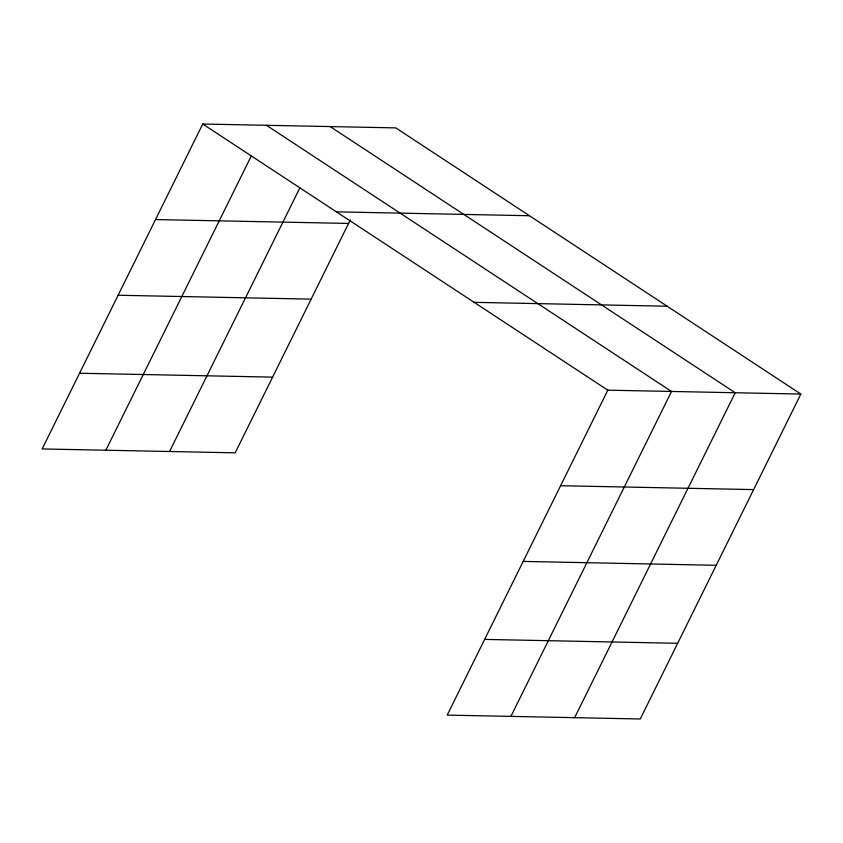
<?xml version="1.0" encoding="UTF-8"?>
<svg xmlns="http://www.w3.org/2000/svg" width="843" height="843" viewBox="0 0 843 843"><rect width="100%" height="100%" fill="white"/><g stroke="black" fill="none" stroke-linecap="round" stroke-linejoin="round"><path stroke-width="1.26" d="M800.85 394.06L607.814 390.172L447.222 715.106L640.259 718.984L800.85 394.06L395.778 127.894L202.742 124.016L42.15 448.94L235.186 452.828L350.309 219.897M105.849 450.225L251.288 155.966M169.559 451.5L299.834 187.915M510.921 716.381L671.513 391.458L266.441 125.291M574.631 717.667L735.212 392.743L330.15 126.576M336.41 211.846L529.457 215.734M155.523 219.559L348.559 223.437M118.104 295.25L311.151 299.139M474.135 302.342L667.182 306.22M79.558 373.238L272.605 377.127M560.584 485.716L753.631 489.604M523.176 561.417L716.213 565.295M484.63 639.405L677.677 643.293M202.742 124.016L607.814 390.172"/></g></svg>
